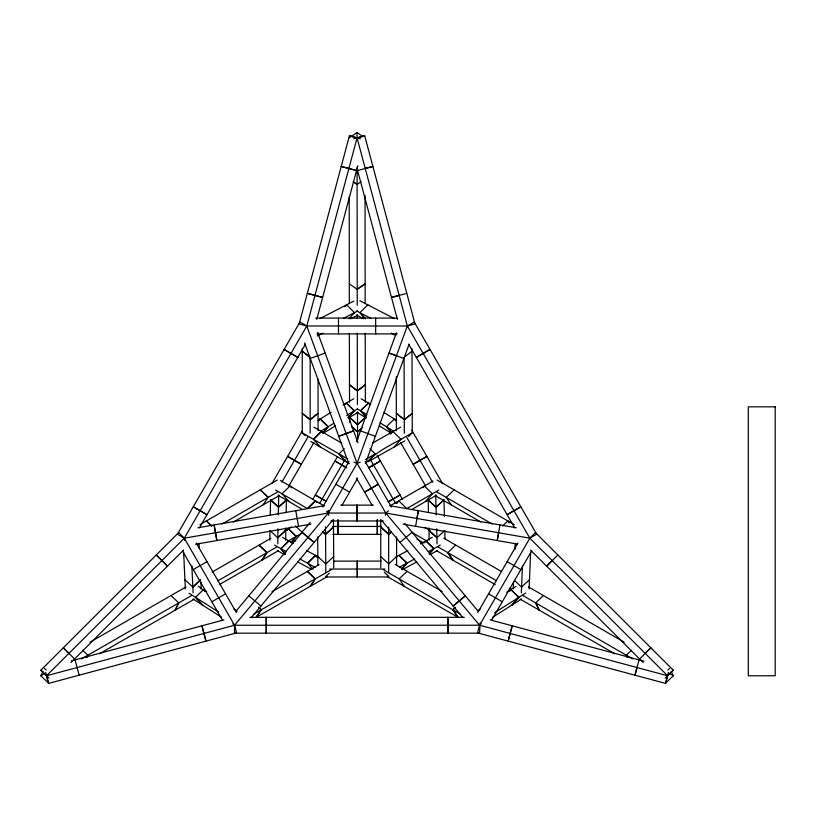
<?xml version="1.0" encoding="UTF-8"?>
<svg xmlns="http://www.w3.org/2000/svg" width="816" height="816" viewBox="0 0 816 816"><rect width="100%" height="100%" fill="white"/><g stroke="black" fill="none" stroke-linecap="round" stroke-linejoin="round"><path stroke-width="1.22" d="M354.878 138.445L364.721 135.833L414.977 323.952L407.327 326.012L306.796 325.992L299.941 322.034L177.439 534.225L184.304 538.183L234.549 625.24L234.559 633.165L479.573 633.165L480.145 623.057M318.067 379.124L318.046 413.416L310.121 419.618L302.206 413.416L302.246 351.186L310.162 357.388L310.172 433.153M328.358 510.785L328.358 513.05L234.559 625.229L46.532 675.77L40.912 670.171L178.694 532.583L184.304 538.172L184.691 540.416M338.487 318.077L338.487 333.917M375.646 318.077L375.646 333.917M380.776 567.783L380.756 519.649M396.392 430.654L396.25 376.604M396.617 565.294L396.617 536.897M404.318 433.163L404.063 357.388L411.988 351.196L411.988 348.738M412.233 433.123L412.243 413.426L404.318 419.628L396.403 413.447L404.318 419.628L412.243 413.416L411.988 351.176M278.756 494.863L278.327 514.825M270.218 515.161L270.596 499.871L278.511 507.185L286.436 499.933L286.13 512.672M277.777 543.895L277.991 528.839M285.753 527.962L285.702 540.263M513.284 588.846L513.55 581.941M521.342 592.814L522.444 565.774M529.125 588.928L530.624 552.177M514.886 549.566L515.243 543.252M498.596 532.736L497.26 540.549L499.984 524.943M385.366 515.273L385.744 513.04L529.808 538.183L667.59 675.74L665.56 683.42L477.523 632.89L479.543 625.24L529.839 538.193L536.693 534.225L414.191 322.034L407.327 326.002L357.061 463.345L385.754 513.04L479.563 625.229L667.58 675.76L673.22 670.171L535.439 532.583L529.819 538.172M415.609 526.3L418.343 510.694L416.956 518.486M636.98 667.539L634.97 675.199L639.081 659.899M357.071 137.843L349.411 135.833L299.156 323.952L306.796 326.012L357.061 463.335L328.369 513.04L184.304 538.193L46.532 675.75L48.562 683.42L236.609 632.89L234.569 625.24L232.825 623.781M349.411 135.833L357.061 137.904L306.796 326.012L184.304 538.183M316.751 319.464L357.847 165.638M665.56 683.42L668.477 672.486M356.592 441.578L396.403 332.795M365.374 463.682L409.102 344.189M48.542 683.135L40.8 675.77L42.901 671.568M87.914 655.217L86.863 657.319L87.924 655.217L82.753 650.311M178.765 602.891L175.083 610.246L178.775 602.891L171.023 595.537M302.073 431.327L287.63 456.389L294.484 460.357L308.295 436.387M313.915 442.517L301.349 464.304L287.63 456.379L271.891 483.602M199.39 527.881L305.429 344.219M281.908 482.103L294.494 460.336L301.349 464.314L288.752 486.091M312.773 499.443L337.487 456.623M345.005 459.449L319.607 503.452M322.759 506.92L348.962 461.54M342.088 505.124L357.683 478.105M477.788 612.5L517.905 543.007M491.507 620.425L531.624 550.933M233.376 522.046L263.058 504.88L268.189 497.352L277.797 491.844M327.226 576.606L256.142 617.355L261.263 609.817L331.286 569.69M256.142 617.345L261.283 609.817L258.641 607.308M235.793 611.408L310.1 522.546M251.195 617.681L332.816 520.067M290.965 542.446L296.228 536.418L302.583 532.807L295.514 525.912M290.945 542.456L296.249 536.418L288.293 528.656L286.763 530.39L288.293 528.656L296.228 536.418M424.381 542.63L425.911 540.906L432.286 537.285M390.691 434.112L392.986 431.521L400.544 427.207M408.683 436.57L411.743 433.123C396.239 442.69 378.44 449.371 366.16 462.886M369.893 448.708L375.187 453.89L368.291 461.662L394.057 447.066L400.952 439.294L392.986 431.521L372.596 443.078M438.835 490.069L406.776 508.592L398.81 500.83L396.515 503.411L398.82 500.82L433.021 481.063M422.872 487.733L424.402 486.01L432.368 493.782L425.483 501.544L411.621 509.572M344.811 404.756L346.341 403.033L353.756 398.759M424.381 542.64L425.921 540.916L433.877 548.689L440.252 545.068M345.015 306.581L346.586 304.837L353.736 301.124M349.013 318.73L354.501 312.65L357.571 311.059M552.228 560.551L546.659 566.182L557.858 554.972M639.601 658.991L650.801 647.782L645.17 653.361M665.203 678.157L667.59 675.74M70.941 662.572L183.61 550.066M666.04 677.402L673.22 670.171M356.521 310.876L359.907 312.65L367.832 304.847L394.383 318.648M299.829 558.98L307.632 563.193L315.568 555.41L318.791 557.175M312.997 569.242L307.622 563.193L315.557 555.41L317.098 557.134L315.557 555.41L306.653 550.596M305.062 435.693L302.756 433.112L313.466 439.283L321.433 431.511L341.669 443.078M349.126 463.498L320.372 447.056L313.466 439.283L321.433 431.511L322.963 433.235M370.658 404.369L368.506 403.033L360.499 410.785L357.347 408.959M313.466 439.283L339.038 453.89L344.332 448.708M275.594 490.039L307.448 508.592L315.404 500.82L323.901 505.726M307.448 508.592L315.425 500.83L316.955 502.554L315.404 500.82L280.357 480.42M370.005 404.746L368.465 403.012L360.509 410.785L365.864 416.813L360.499 410.785L366.976 414.773M189.057 593.242L195.514 597.332L203.521 589.56L206.672 591.58M379.909 422.749L386.386 426.727L394.383 418.975L396.474 420.25M514.192 524.617L454.135 489.865L446.209 497.393L436.631 491.885M442.211 591.549L407.082 571.343L399.167 578.87L383.234 569.639M447.78 552.595L452.87 560.123L447.811 552.595L455.726 545.088M502.534 525.994L507.827 520.975L509.113 522.852L507.807 520.965M404.308 586.408L399.157 578.87L452.951 609.817L455.593 607.308L452.941 609.817L458.092 617.345L387.314 576.555M535.643 602.881L539.345 610.246L535.643 602.881L543.395 595.527M626.28 655.217L627.341 657.319L626.28 655.217L631.451 650.311M667.927 670.058L669.65 668.416M665.591 683.135L673.343 675.77L671.231 671.568M183.631 552.177L184.926 579.737L192.841 587.071L200.767 579.635L192.841 587.061L193.096 592.824M444.455 516.416L443.945 499.882L436.019 507.215L436.254 514.835M529.482 579.717L521.557 587.061L514.519 580.462M277.777 537.785L285.692 530.482L277.777 537.764L269.851 530.482L269.861 540.263M443.945 499.882L436.019 507.205L428.104 499.963L428.492 512.672M428.971 527.932L429.053 530.482L436.968 537.724L444.893 530.431L444.944 538.978M333.438 519.639L333.693 556.634L325.778 563.927L325.808 572.628M325.829 576.361L329.348 573.118M396.596 556.604L388.671 563.897L388.691 572.587M286.436 499.933L278.511 507.195L270.596 499.882M400.013 542.436L412.162 532.267M388.365 510.857L385.754 513.029L328.358 513.05L326.635 511.591M481.297 623.781L479.563 625.229L234.559 625.24M349.299 283.917L357.214 289.221L365.14 283.907L365.048 195.493M349.146 137.884L357.061 132.58L363.008 136.547M357.112 184.375L353.144 181.723L357.112 184.385L361.07 181.723M357.214 289.211L365.14 283.907L365.16 303.634M478.074 610.531L480.196 609.144M506.654 592.243L515.763 586.49M494.547 612.765L525.718 593.028M492.793 617.182L521.597 598.964M331.082 412.345L318.097 420.25M343.046 405.042L346.31 403.053L354.307 410.805L357.49 408.969M333.642 423.412L320.81 431.195M346.688 415.446L354.307 410.805L346.31 403.053M323.493 433.153L335.458 425.85M370.301 459.449L373.473 464.926L368.587 467.782L380.348 461.009L371.525 466.089L373.514 465.008M193.28 569.588L206.999 561.673M211.854 601.769L225.573 593.844M253.837 614.132L261.283 609.817L258.631 607.308M348.452 417.965L357.979 412.468M222.013 524.056L268.189 497.352L260.273 489.814L200.002 524.627M319.097 564.621L307.377 571.394L315.302 578.921L310.172 586.449L315.292 578.921L307.387 571.394L272.105 591.569M90.025 642.182L185.987 586.918M212.18 572.026L270.932 538.295M40.8 675.77L44.044 673.904M81.427 658.951L191.597 595.507M217.913 580.808L276.665 547.046M99.562 653.749L194.32 599.168M219.371 584.572L278.144 550.851M277.358 480.032L260.273 489.814L268.189 497.352M263.058 504.88L279.072 495.71M365.588 459.408L375.207 453.89M394.067 447.056L404.848 440.885M390.272 505.726L398.82 500.82M425.483 501.544L436.254 495.363M284.968 530.543L291.445 526.861M287.385 541.447L296.249 536.418M291.577 542.966L295.81 540.559M430.134 554.656L437.57 550.423M395.77 557.114L399.014 555.339L406.96 563.122L414.793 558.909M399.381 567.253L406.96 563.122L399.014 555.339L407.98 550.535M420.311 543.915L425.911 540.906L433.847 548.689L429.257 553.87L433.847 548.689L428.237 551.698M402.288 569.701L416.864 561.887M350.513 318.862L357.673 315.149M319.841 318.648L346.586 304.837L354.501 312.65L343.363 318.403M322.932 333.112L317.291 335.968M325.135 353.022L310.253 358.469M357.061 463.335L360.254 462.172M365.252 168.514L372.892 166.444L357.592 170.534M399.157 295.402L391.496 297.432L406.796 293.342M71.38 660.889L223.931 619.895M353.787 138.771L364.721 135.833M197.911 527.768L324.513 505.675M195.646 544.252L310.998 524.117M333.356 561.143L381.154 561.102M329.613 569.068L384.907 569.027M325.839 576.994L388.702 576.943M315.68 318.077L397.188 318.077M316.945 333.917L397.188 333.917M340.843 505.124L373.289 505.124M330.868 520.965L383.265 520.965M332.887 526.453L381.164 526.442M381.103 534.368L332.928 534.368M249.767 617.324L464.365 617.324M389.62 505.675L516.222 527.768M403.124 524.117L517.242 544.037M357.061 137.904L360.335 138.771M490.202 619.895L643.977 661.215M396.433 355.766L388.997 353.022L403.879 358.469M375.391 436.305L360.519 430.858M353.879 462.172L357.061 463.345M395.801 335.396L391.323 333.112M359.907 312.65L365.405 318.73L359.907 312.65L370.974 318.403M359.927 300.706L367.832 304.847M356.806 315.149L363.579 318.689M293.281 543.374L282.509 537.346M286.457 551.759L274.543 545.119M297.82 561.949L311.192 569.17M307.622 563.193L315.16 567.304M326.074 501.299L315.302 495.057L326.084 501.279M437.101 480.063L454.124 489.855M435.387 495.74L480.93 522.056M277.267 550.484L284.631 554.707M313.936 427.186L321.433 431.511M339.028 453.89L345.943 461.662L339.038 453.89L347.514 458.796M310.733 441.497L320.362 447.056M507.134 561.673L520.853 569.588M528.472 586.908L624.209 642.182M443.873 538.244L501.269 571.394M424.667 527.411L430.063 530.522M669.028 673.282L673.343 675.77M335.855 484.235L349.574 492.15M522.852 595.496L632.757 658.951M438.11 547.006L496.607 580.798M509.286 588.142L511.397 589.356M411.295 532.052L427.492 541.406M417.047 539.182L423.524 542.926M436.693 550.79L495.2 584.562M520.159 599.158L614.693 653.738M488.56 593.844L502.279 601.769M492.232 524.056L446.209 497.393L451.35 504.92M278.215 495.332L302.695 509.551M395.403 564.57L407.092 571.343M361.121 398.749L368.465 403.012M356.949 412.468L366.384 417.955M452.941 609.817L460.357 614.132M386.376 426.727L391.751 432.766L386.386 426.727L393.72 431.205M383.602 412.335L394.383 418.975L395.913 420.699L394.373 418.975M379.256 425.85L391.119 433.153M198.135 586.153L205.081 591.294L203.521 589.56M192.882 598.964L221.493 617.182M195.514 597.332L202.562 605.105L195.514 597.332L218.647 612.092M234.008 609.144L237.16 611.225M310.162 357.398L302.246 351.196L302.226 348.738M248.798 595.853L260.957 606.023M349.636 417.445L357.551 424.646L365.476 417.425L357.551 424.646L349.636 417.445L349.666 422.311M428.104 499.953L436.019 507.215L435.713 494.894M380.746 556.614L388.671 563.897L388.681 526.942M384.305 572.261L388.702 576.31M317.689 536.918L317.852 556.655L325.778 563.927L325.513 526.942M44.472 668.416L46.196 670.058M68.952 653.361L63.332 647.782L74.521 658.991M40.912 670.171L48.093 677.392M530.522 550.066L643.192 662.572M46.532 675.75L48.919 678.167M291.516 487.713L289.986 485.979L282.01 493.751L288.915 501.514M404.848 523.525L478.339 611.408M381.317 520.067L462.937 617.681M452.951 609.817L458.102 617.355M529.829 538.172L407.327 326.002L357.071 137.904M408.704 344.219L514.743 527.881M377.186 455.522L402.533 499.433M373.493 464.977L395.709 503.452M365.17 461.54L391.374 506.92M356.449 478.105L372.045 505.124M196.217 543.007L236.344 612.5M182.498 550.933L222.625 620.425M411.805 430.256L442.578 483.643M406.827 437.488L432.562 482.134M400.585 442.517L425.707 486.112M317.73 332.795L357.969 442.762M304.592 342.995L348.758 463.682M75.052 659.899L79.162 675.199M45.645 672.496L48.562 683.42M356.939 168.086L397.382 319.464M327.981 510.816L328.756 515.273M295.79 510.694L298.513 526.3M198.951 543.242L199.267 548.301M191.842 565.774L192.841 587.071M200.869 581.941L201.175 588.846M184.926 579.727L185.334 588.938M436.693 528.819L436.968 537.724M357.459 411.937L357.632 440.12M437.009 543.854L436.968 537.744L429.053 530.451L429.114 540.212M333.693 556.634L333.744 567.824M317.995 332.734L318.005 335.192M317.852 556.645L317.893 565.345M365.201 333.193L365.374 402.186M357.439 404.593L357.275 333.091M349.36 333.203L349.534 402.206M318.107 430.634L318.046 413.406L310.121 419.618L302.206 413.426L302.267 433.123M357.061 132.58L357.071 138.822M357.092 168.147L357.235 305.245M357.245 314.772L357.245 318.444M349.207 196.758L349.319 303.644M266.24 625.24L266.24 633.165L266.24 617.324L266.24 625.24M357.061 505.124L357.061 520.965L357.061 505.124M447.892 617.324L447.892 633.165L447.892 617.324M338.008 526.453L337.997 534.368L337.987 519.659L338.008 526.453M357.265 561.112L357.275 576.953L357.255 561.112M377.318 526.442L377.298 534.368L377.308 519.659L377.318 526.442M510.133 633.461L508.123 641.121L512.234 625.821L510.143 633.461M266.924 552.636L261.905 560.153L266.954 552.636L259.049 545.108L266.924 552.636M406.939 563.122L401.584 569.18L406.96 563.122M320.198 418.975L318.668 420.699L320.219 418.975L328.205 426.727L322.85 432.766L328.205 426.727L320.198 418.975M354.307 410.805L348.187 417.69L354.307 410.805M510.887 589.56L509.327 591.284L510.887 589.56L518.894 597.332L511.846 605.105L518.894 597.332L510.887 589.56M288.823 540.967L280.888 548.75L285.478 553.931L280.888 548.75L288.813 540.967M333.458 527.034L325.533 534.337L322.891 531.899L325.533 534.317L333.458 527.024M391.343 531.899L388.702 534.337L380.776 527.044L388.702 534.327L391.343 531.889M362.008 427.951L357.602 431.97L351.441 426.35L357.602 431.95L362.008 427.941M459.235 600.913L453.176 606.023L465.334 595.853L459.235 600.913M365.323 384.724L357.398 390.905L349.472 384.744L357.398 390.905L365.323 384.724M400.003 495.047L388.253 501.85L400.003 495.047M419.985 460.346L413.141 464.324L426.86 456.419L419.985 460.346M513.988 510.734L507.134 514.712L520.853 506.787L513.988 510.734M423.167 353.43L416.303 357.398L430.022 349.472L423.167 353.43M371.413 488.182L364.558 492.15L378.277 484.235L371.413 488.182M353.614 430.858L338.742 436.305L353.614 430.858M775.2 406.827L748.303 406.827L748.303 675.77L775.2 675.77L775.2 406.827M356.541 170.534L341.231 166.444L356.541 170.534M322.636 297.432L307.326 293.342L322.636 297.432M341.843 464.936L334.958 461.02L346.718 467.803L341.843 464.936M297.82 357.398L284.101 349.472L297.82 357.398M200.144 510.745L193.28 506.787L206.999 514.712L200.144 510.745M308.05 537.346L301.971 532.267L314.119 542.436L308.05 537.346M211.67 525.994L206.387 520.975L211.681 525.994M161.894 560.561L156.274 554.972L167.474 566.182L161.894 560.561M203.98 633.461L201.899 625.821L206.009 641.121L203.98 633.461M215.516 532.746L214.139 524.943L216.872 540.549L215.516 532.746"/></g></svg>
